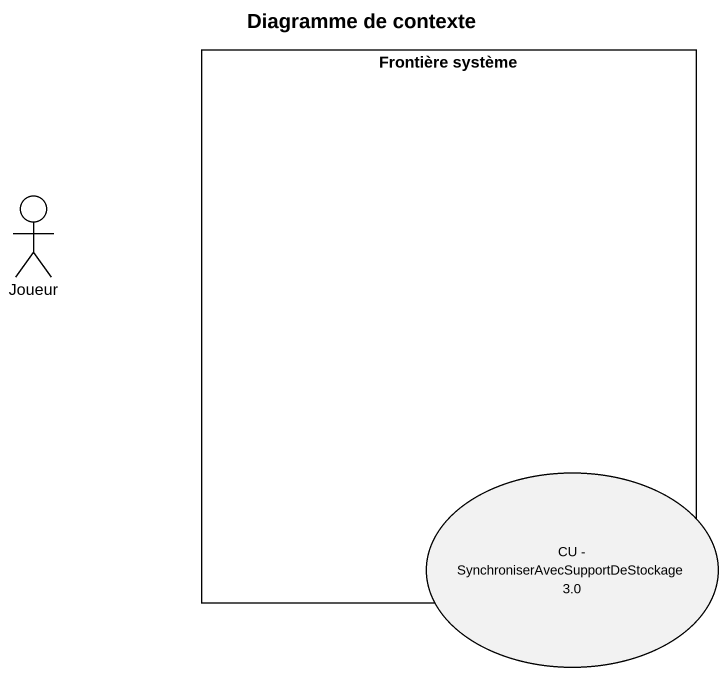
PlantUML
@startuml
title Diagramme de contexte
rectangle "Frontière système" as Frontière_système
actor Joueur
usecase "CU - SynchroniserAvecSupportDeStockage 3.0" as CU_SynchroniserAvecSupportDe
@enduml
